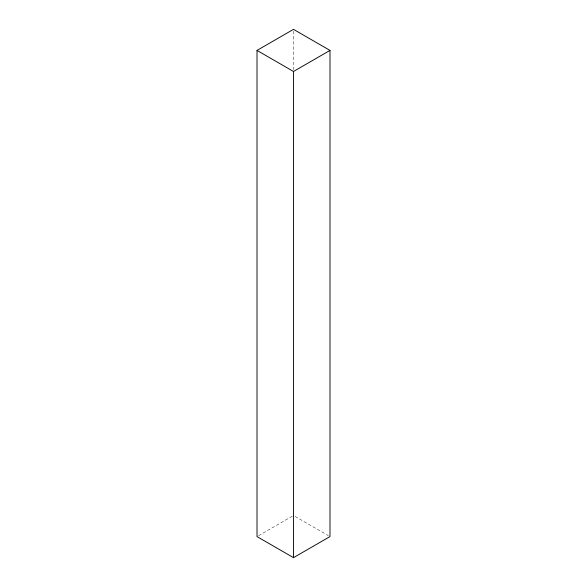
<?xml version="1.0" encoding="UTF-8"?>
<svg xmlns="http://www.w3.org/2000/svg" width="587" height="587" viewBox="0 0 587 587"><rect width="100%" height="100%" fill="white"/><g stroke="black" fill="none" stroke-linecap="round" stroke-linejoin="round"><path stroke-width="0.44" stroke-dasharray="2.94 2.2" d="M258.596 535.667L292.708 515.973M295.085 516.435L328.404 535.667M293.5 31.184L293.5 69.633"/><path stroke-width="0.88" d="M257.011 50.416L293.5 29.35L329.989 50.416L329.989 536.584L293.5 557.65L257.011 536.584L257.011 50.416L293.5 71.482L329.989 50.416M293.5 71.482L293.5 557.65"/></g></svg>
